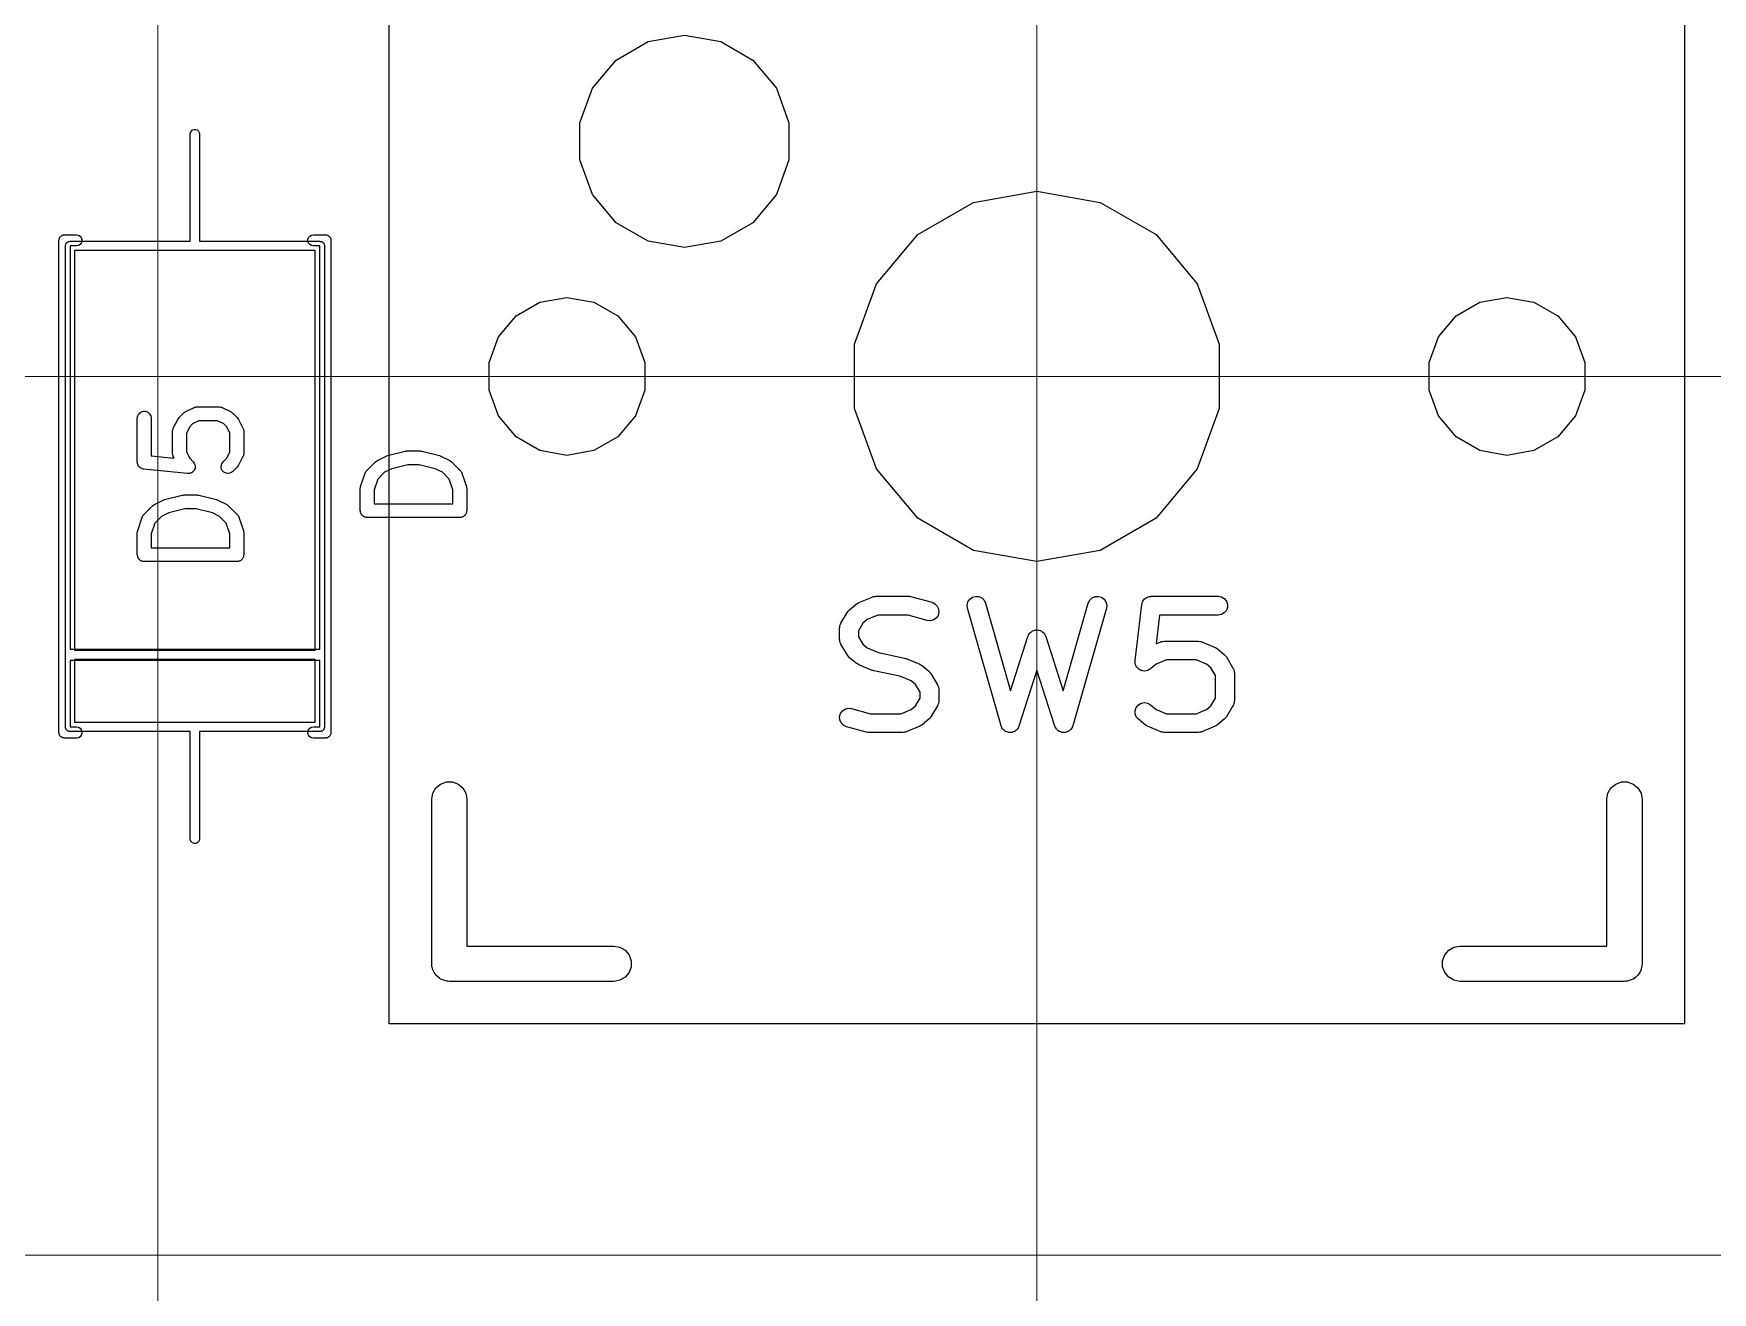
# Model space of a CAD drawing. Header units: millimetres. Extents: x 24 to 200, y 24 to 188.
# Drawn here: x 147.18 to 165.33, y 126.72 to 140.33 of the extents above; entities that cross this region are included whole.
import ezdxf

# ---------------------------------------------------------------- set-up
doc = ezdxf.new("R2010")
doc.units = ezdxf.units.MM
doc.layers.add('3_SwitchPlate', color=6, linetype='Continuous')
doc.layers.add('7_PCBサンプル', color=7, linetype='Continuous')
doc.layers.add('補助線', color=4, linetype='Continuous', lineweight=5, transparency=0.5)

# ---------------------------------------------------------------- blocks, each defined once
blk = doc.blocks.new('hhskb2-F.SilkS')
at = {"layer": '7_PCBサンプル'}
for p, q in [((140.452, -46.5811), (140.798, -46.3818)), ((140.798, -46.3818), (141.19, -46.3126)), ((141.19, -46.3126), (141.582, -46.3818)), ((141.582, -46.3818), (141.928, -46.5811)), ((140.196, -46.8863), (140.452, -46.5811)), ((141.928, -46.5811), (142.184, -46.8863)), ((140.06, -47.2608), (140.196, -46.8863)), ((142.184, -46.8863), (142.32, -47.2608)), ((140.06, -47.6592), (140.06, -47.2608)), ((142.32, -47.2608), (142.32, -47.6592)), ((140.196, -48.0337), (140.06, -47.6592)), ((142.32, -47.6592), (142.184, -48.0337)), ((140.452, -48.3389), (140.196, -48.0337)), ((142.184, -48.0337), (141.928, -48.3389)), ((144.315, -48.1192), (145, -47.9985)), ((145, -47.9985), (145.685, -48.1192)), ((143.713, -48.4667), (144.315, -48.1192)), ((145.685, -48.1192), (146.287, -48.4667)), ((140.798, -48.5382), (140.452, -48.3389)), ((141.928, -48.3389), (141.582, -48.5382)), ((134.43, -48.53), (134.431, -48.5248)), ((134.43, -53.85), (134.43, -48.53)), ((134.431, -48.5196), (134.433, -48.5147)), ((134.431, -48.5248), (134.431, -48.5196)), ((134.433, -48.5147), (134.434, -48.5095)), ((134.434, -48.5095), (134.436, -48.5049)), ((134.436, -48.5049), (134.438, -48.5)), ((134.438, -48.5), (134.441, -48.496)), ((134.441, -48.496), (134.444, -48.4914)), ((134.444, -48.4914), (134.448, -48.4881)), ((134.448, -48.4881), (134.451, -48.484)), ((134.451, -48.484), (134.456, -48.4814)), ((134.456, -48.4814), (134.46, -48.478)), ((134.46, -48.478), (134.465, -48.4762)), ((134.465, -48.4762), (134.469, -48.4736)), ((134.469, -48.4736), (134.475, -48.4727)), ((134.475, -48.4727), (134.48, -48.4709)), ((134.48, -48.4709), (134.485, -48.4709)), ((134.485, -48.4709), (134.49, -48.47)), ((134.49, -48.47), (134.62, -48.47)), ((134.62, -48.59), (134.55, -48.59)), ((134.55, -48.59), (134.55, -52.95)), ((134.62, -48.47), (134.641, -48.4736)), ((134.641, -48.5864), (134.62, -48.59)), ((134.641, -48.4736), (134.659, -48.484)), ((134.659, -48.576), (134.641, -48.5864)), ((134.659, -48.484), (134.672, -48.5)), ((134.672, -48.56), (134.659, -48.576)), ((134.672, -48.5), (134.679, -48.5196)), ((134.679, -48.5404), (134.672, -48.56)), ((134.679, -48.5196), (134.679, -48.5404)), ((137.121, -48.5196), (137.128, -48.5)), ((137.121, -48.5404), (137.121, -48.5196)), ((137.128, -48.56), (137.121, -48.5404)), ((137.128, -48.5), (137.141, -48.484)), ((137.141, -48.576), (137.128, -48.56)), ((137.141, -48.484), (137.159, -48.4736)), ((137.159, -48.5864), (137.141, -48.576)), ((137.159, -48.4736), (137.18, -48.47)), ((137.18, -48.59), (137.159, -48.5864)), ((137.18, -48.47), (137.31, -48.47)), ((137.25, -48.59), (137.18, -48.59)), ((137.25, -52.95), (137.25, -48.59)), ((137.31, -48.47), (137.315, -48.4709)), ((137.315, -48.4709), (137.32, -48.4709)), ((137.32, -48.4709), (137.325, -48.4727)), ((137.325, -48.4727), (137.331, -48.4736)), ((137.331, -48.4736), (137.335, -48.4762)), ((137.335, -48.4762), (137.34, -48.478)), ((137.34, -48.478), (137.344, -48.4814)), ((137.344, -48.4814), (137.349, -48.484)), ((137.349, -48.484), (137.352, -48.4881)), ((137.352, -48.4881), (137.356, -48.4914)), ((137.356, -48.4914), (137.359, -48.496)), ((137.359, -48.496), (137.362, -48.5)), ((137.362, -48.5), (137.364, -48.5049)), ((137.364, -48.5049), (137.366, -48.5095)), ((137.366, -48.5095), (137.367, -48.5147)), ((137.367, -48.5147), (137.369, -48.5196)), ((137.369, -48.5196), (137.369, -48.5248)), ((137.369, -48.5248), (137.37, -48.53)), ((137.37, -48.53), (137.37, -53.85)), ((141.19, -48.6074), (140.798, -48.5382)), ((141.582, -48.5382), (141.19, -48.6074)), ((143.267, -48.9992), (143.713, -48.4667)), ((146.287, -48.4667), (146.733, -48.9992)), ((139.628, -49.1974), (139.92, -49.1458)), ((139.92, -49.1458), (140.212, -49.1974)), ((143.029, -49.6524), (143.267, -48.9992)), ((146.733, -48.9992), (146.971, -49.6524)), ((149.788, -49.1974), (150.08, -49.1458)), ((150.08, -49.1458), (150.372, -49.1974)), ((139.18, -49.5729), (139.371, -49.3457)), ((139.371, -49.3457), (139.628, -49.1974)), ((140.212, -49.1974), (140.469, -49.3457)), ((140.469, -49.3457), (140.66, -49.5729)), ((149.34, -49.5729), (149.531, -49.3457)), ((149.531, -49.3457), (149.788, -49.1974)), ((150.372, -49.1974), (150.629, -49.3457)), ((150.629, -49.3457), (150.82, -49.5729)), ((139.079, -49.8517), (139.18, -49.5729)), ((140.66, -49.5729), (140.761, -49.8517)), ((143.029, -50.3476), (143.029, -49.6524)), ((146.971, -49.6524), (146.971, -50.3476)), ((149.239, -49.8517), (149.34, -49.5729)), ((150.82, -49.5729), (150.921, -49.8517)), ((139.079, -50.1483), (139.079, -49.8517)), ((140.761, -49.8517), (140.761, -50.1483)), ((149.239, -50.1483), (149.239, -49.8517)), ((150.921, -49.8517), (150.921, -50.1483)), ((139.18, -50.4271), (139.079, -50.1483)), ((140.761, -50.1483), (140.66, -50.4271)), ((149.34, -50.4271), (149.239, -50.1483)), ((150.921, -50.1483), (150.82, -50.4271)), ((139.371, -50.6543), (139.18, -50.4271)), ((140.66, -50.4271), (140.469, -50.6543)), ((143.267, -51.0008), (143.029, -50.3476)), ((146.971, -50.3476), (146.733, -51.0008)), ((149.531, -50.6543), (149.34, -50.4271)), ((150.82, -50.4271), (150.629, -50.6543)), ((139.628, -50.8026), (139.371, -50.6543)), ((139.92, -50.8541), (139.628, -50.8026)), ((140.212, -50.8026), (139.92, -50.8541)), ((140.469, -50.6543), (140.212, -50.8026)), ((149.788, -50.8026), (149.531, -50.6543)), ((150.08, -50.8541), (149.788, -50.8026)), ((150.372, -50.8026), (150.08, -50.8541)), ((150.629, -50.6543), (150.372, -50.8026)), ((143.713, -51.5332), (143.267, -51.0008)), ((146.733, -51.0008), (146.287, -51.5332)), ((144.315, -51.8808), (143.713, -51.5332)), ((146.287, -51.5332), (145.685, -51.8808)), ((145, -52.0015), (144.315, -51.8808)), ((145.685, -51.8808), (145, -52.0015)), ((143.074, -52.4462), (143.219, -52.3857)), ((143.219, -52.3857), (143.221, -52.3852)), ((143.221, -52.3852), (143.224, -52.3841)), ((143.224, -52.3841), (143.239, -52.3814)), ((143.239, -52.3814), (143.254, -52.378)), ((143.254, -52.378), (143.256, -52.3783)), ((143.256, -52.3783), (143.258, -52.3779)), ((143.258, -52.3779), (143.621, -52.3779)), ((143.621, -52.3779), (143.635, -52.3803)), ((143.635, -52.3803), (143.648, -52.3816)), ((143.648, -52.3816), (143.866, -52.4421)), ((144.254, -52.4381), (144.274, -52.4089)), ((144.274, -52.4089), (144.302, -52.3882)), ((144.302, -52.3882), (144.336, -52.3785)), ((144.336, -52.3785), (144.372, -52.381)), ((144.372, -52.381), (144.404, -52.3953)), ((144.404, -52.3953), (144.429, -52.4199)), ((144.429, -52.4199), (144.445, -52.4516)), ((145.555, -52.4516), (145.571, -52.4199)), ((145.571, -52.4199), (145.596, -52.3953)), ((145.596, -52.3953), (145.628, -52.381)), ((145.628, -52.381), (145.664, -52.3785)), ((145.664, -52.3785), (145.698, -52.3882)), ((145.698, -52.3882), (145.726, -52.4089)), ((145.726, -52.4089), (145.746, -52.4381)), ((146.139, -52.4479), (146.143, -52.4336)), ((146.143, -52.4336), (146.145, -52.4314)), ((146.145, -52.4314), (146.146, -52.4287)), ((146.146, -52.4287), (146.155, -52.4173)), ((146.155, -52.4173), (146.164, -52.4054)), ((146.164, -52.4054), (146.167, -52.4039)), ((146.167, -52.4039), (146.168, -52.4017)), ((146.168, -52.4017), (146.181, -52.3943)), ((146.181, -52.3943), (146.194, -52.3861)), ((146.194, -52.3861), (146.197, -52.3855)), ((146.197, -52.3855), (146.199, -52.3841)), ((146.199, -52.3841), (146.214, -52.3815)), ((146.214, -52.3815), (146.228, -52.3781)), ((146.228, -52.3781), (146.231, -52.3784)), ((146.231, -52.3784), (146.234, -52.3779)), ((146.234, -52.3779), (146.959, -52.3779)), ((146.959, -52.3779), (146.994, -52.3841)), ((146.994, -52.3841), (147.025, -52.4017)), ((147.025, -52.4017), (147.047, -52.4287)), ((147.047, -52.4287), (147.059, -52.4619)), ((142.881, -52.6692), (142.953, -52.5482)), ((142.953, -52.5482), (142.965, -52.5354)), ((142.965, -52.5354), (142.976, -52.5224)), ((142.976, -52.5224), (143.048, -52.4619)), ((143.048, -52.4619), (143.061, -52.4544)), ((143.061, -52.4544), (143.074, -52.4462)), ((143.279, -52.5811), (143.166, -52.6279)), ((143.607, -52.5811), (143.279, -52.5811)), ((143.812, -52.6379), (143.607, -52.5811)), ((143.866, -52.4421), (143.898, -52.4573)), ((143.91, -52.6125), (143.881, -52.6325)), ((143.898, -52.4573), (143.923, -52.4825)), ((143.931, -52.5838), (143.91, -52.6125)), ((143.923, -52.4825), (143.937, -52.5146)), ((143.94, -52.5498), (143.931, -52.5838)), ((143.937, -52.5146), (143.94, -52.5498)), ((144.246, -52.4723), (144.254, -52.4381)), ((144.249, -52.5074), (144.246, -52.4723)), ((144.612, -53.7774), (144.249, -52.5074)), ((144.445, -52.4516), (144.715, -53.399)), ((145.285, -53.399), (145.555, -52.4516)), ((145.751, -52.5074), (145.388, -53.7774)), ((145.746, -52.4381), (145.754, -52.4723)), ((145.754, -52.4723), (145.751, -52.5074)), ((146.06, -53.0722), (146.133, -52.4674)), ((146.133, -52.4674), (146.134, -52.4647)), ((146.134, -52.4619), (146.139, -52.4479)), ((146.134, -52.4647), (146.134, -52.4619)), ((146.324, -52.5811), (146.287, -52.8917)), ((146.959, -52.5811), (146.324, -52.5811)), ((146.994, -52.575), (146.959, -52.5811)), ((147.025, -52.5574), (146.994, -52.575)), ((147.047, -52.5303), (147.025, -52.5574)), ((147.059, -52.4972), (147.047, -52.5303)), ((147.059, -52.4619), (147.059, -52.4972)), ((142.866, -52.7214), (142.868, -52.7118)), ((142.866, -52.8424), (142.866, -52.7214)), ((142.868, -52.7021), (142.871, -52.6946)), ((142.868, -52.7118), (142.868, -52.7021)), ((142.871, -52.6946), (142.873, -52.6867)), ((142.873, -52.6867), (142.877, -52.6782)), ((142.877, -52.6782), (142.881, -52.6692)), ((143.119, -52.6675), (143.07, -52.7496)), ((143.07, -52.7496), (143.07, -52.8142)), ((143.166, -52.6279), (143.119, -52.6675)), ((143.847, -52.6413), (143.812, -52.6379)), ((143.881, -52.6325), (143.847, -52.6413)), ((144.906, -52.8039), (144.913, -52.7923)), ((144.913, -52.7923), (144.92, -52.7802)), ((144.92, -52.7802), (144.923, -52.7775)), ((144.923, -52.7775), (144.925, -52.7741)), ((144.925, -52.7741), (144.936, -52.7657)), ((144.936, -52.7657), (144.946, -52.7565)), ((144.946, -52.7565), (144.95, -52.7549)), ((144.95, -52.7549), (144.953, -52.7525)), ((144.953, -52.7525), (144.966, -52.7483)), ((144.966, -52.7483), (144.978, -52.7431)), ((144.978, -52.7431), (144.982, -52.7429)), ((144.982, -52.7429), (144.986, -52.7417)), ((144.986, -52.7417), (145, -52.7422)), ((145, -52.7422), (145.014, -52.7417)), ((145.014, -52.7417), (145.018, -52.7429)), ((145.018, -52.7429), (145.022, -52.7431)), ((145.022, -52.7431), (145.034, -52.7483)), ((145.034, -52.7483), (145.047, -52.7525)), ((145.047, -52.7525), (145.05, -52.7549)), ((145.05, -52.7549), (145.054, -52.7565)), ((145.054, -52.7565), (145.064, -52.7657)), ((145.064, -52.7657), (145.075, -52.7741)), ((145.075, -52.7741), (145.077, -52.7775)), ((145.077, -52.7775), (145.08, -52.7802)), ((145.08, -52.7802), (145.087, -52.7923)), ((145.087, -52.7923), (145.094, -52.8039)), ((134.55, -52.95), (137.25, -52.95)), ((142.868, -52.852), (142.866, -52.8424)), ((142.868, -52.8617), (142.868, -52.852)), ((142.871, -52.8692), (142.868, -52.8617)), ((142.873, -52.8771), (142.871, -52.8692)), ((142.877, -52.8856), (142.873, -52.8771)), ((142.881, -52.8947), (142.877, -52.8856)), ((142.953, -53.0156), (142.881, -52.8947)), ((143.07, -52.8142), (143.119, -52.8963)), ((143.119, -52.8963), (143.166, -52.9359)), ((143.166, -52.9359), (143.288, -52.9868)), ((144.715, -53.399), (144.903, -52.8114)), ((144.903, -52.8114), (144.905, -52.8078)), ((144.905, -52.8078), (144.906, -52.8039)), ((145.094, -52.8039), (145.095, -52.8078)), ((145.095, -52.8078), (145.097, -52.8114)), ((145.097, -52.8114), (145.285, -53.399)), ((146.287, -52.8917), (146.34, -52.8695)), ((146.34, -52.8695), (146.342, -52.869)), ((146.342, -52.869), (146.344, -52.8679)), ((146.344, -52.8679), (146.359, -52.8652)), ((146.359, -52.8652), (146.374, -52.8618)), ((146.374, -52.8618), (146.377, -52.8621)), ((146.377, -52.8621), (146.379, -52.8617)), ((146.379, -52.8617), (146.742, -52.8617)), ((146.742, -52.8617), (146.744, -52.8621)), ((146.744, -52.8621), (146.746, -52.8618)), ((146.746, -52.8618), (146.761, -52.8652)), ((146.761, -52.8652), (146.776, -52.8679)), ((146.776, -52.8679), (146.778, -52.869)), ((146.778, -52.869), (146.781, -52.8695)), ((146.781, -52.8695), (146.926, -52.93)), ((146.926, -52.93), (146.939, -52.9382)), ((146.939, -52.9382), (146.952, -52.9458)), ((146.952, -52.9458), (147.024, -53.0062)), ((137.25, -53.07), (134.55, -53.07)), ((134.55, -53.07), (134.55, -53.79)), ((137.25, -53.79), (137.25, -53.07)), ((142.965, -53.0284), (142.953, -53.0156)), ((142.976, -53.0414), (142.965, -53.0284)), ((143.048, -53.1019), (142.976, -53.0414)), ((143.061, -53.1094), (143.048, -53.1019)), ((143.074, -53.1176), (143.061, -53.1094)), ((143.219, -53.1781), (143.074, -53.1176)), ((143.288, -52.9868), (143.569, -53.0453)), ((143.569, -53.0453), (143.578, -53.0489)), ((143.578, -53.0489), (143.588, -53.051)), ((143.588, -53.051), (143.733, -53.1115)), ((143.733, -53.1115), (143.746, -53.1196)), ((143.746, -53.1196), (143.759, -53.1272)), ((143.759, -53.1272), (143.831, -53.1877)), ((146.061, -53.0869), (146.06, -53.0722)), ((146.061, -53.1016), (146.061, -53.0869)), ((146.062, -53.1044), (146.061, -53.1016)), ((146.062, -53.1074), (146.062, -53.1044)), ((146.068, -53.1209), (146.062, -53.1074)), ((146.073, -53.1348), (146.068, -53.1209)), ((146.075, -53.1371), (146.073, -53.1348)), ((146.076, -53.1399), (146.075, -53.1371)), ((146.086, -53.1506), (146.076, -53.1399)), ((146.096, -53.1619), (146.086, -53.1506)), ((146.098, -53.1634), (146.096, -53.1619)), ((146.226, -53.1623), (146.213, -53.1697)), ((146.287, -53.1117), (146.226, -53.1623)), ((146.399, -53.0649), (146.287, -53.1117)), ((146.721, -53.0649), (146.399, -53.0649)), ((146.834, -53.1117), (146.721, -53.0649)), ((146.881, -53.1513), (146.834, -53.1117)), ((146.93, -53.2334), (146.881, -53.1513)), ((147.024, -53.0062), (147.035, -53.0192)), ((147.035, -53.0192), (147.047, -53.032)), ((147.047, -53.032), (147.119, -53.153)), ((147.119, -53.153), (147.123, -53.1621)), ((147.123, -53.1621), (147.127, -53.1705)), ((143.229, -53.1802), (143.219, -53.1781)), ((143.238, -53.1837), (143.229, -53.1802)), ((143.518, -53.2423), (143.238, -53.1837)), ((143.64, -53.2931), (143.518, -53.2423)), ((143.688, -53.3327), (143.64, -53.2931)), ((143.737, -53.4148), (143.688, -53.3327)), ((143.831, -53.1877), (143.842, -53.2006)), ((143.842, -53.2006), (143.853, -53.2134)), ((143.853, -53.2134), (143.926, -53.3344)), ((143.926, -53.3344), (143.929, -53.3435)), ((143.929, -53.3435), (143.934, -53.3519)), ((145, -53.1757), (144.806, -53.7805)), ((145.194, -53.7805), (145, -53.1757)), ((146.1, -53.1656), (146.098, -53.1634)), ((146.113, -53.1722), (146.1, -53.1656)), ((146.126, -53.1796), (146.113, -53.1722)), ((146.129, -53.1802), (146.126, -53.1796)), ((146.132, -53.1815), (146.129, -53.1802)), ((146.146, -53.1833), (146.132, -53.1815)), ((146.161, -53.1859), (146.146, -53.1833)), ((146.164, -53.1854), (146.161, -53.1859)), ((146.167, -53.1857), (146.164, -53.1854)), ((146.181, -53.1824), (146.167, -53.1857)), ((146.196, -53.1799), (146.181, -53.1824)), ((146.198, -53.1784), (146.196, -53.1799)), ((146.201, -53.1777), (146.198, -53.1784)), ((146.213, -53.1697), (146.201, -53.1777)), ((146.93, -53.4795), (146.93, -53.2334)), ((147.127, -53.1705), (147.129, -53.1784)), ((147.129, -53.1784), (147.132, -53.1859)), ((147.132, -53.1859), (147.132, -53.1956)), ((147.132, -53.1956), (147.134, -53.2052)), ((147.134, -53.2052), (147.134, -53.5076)), ((143.688, -53.5615), (143.737, -53.4795)), ((143.737, -53.4795), (143.737, -53.4148)), ((143.934, -53.3519), (143.936, -53.3598)), ((143.936, -53.3598), (143.939, -53.3673)), ((143.939, -53.3673), (143.939, -53.3771)), ((143.939, -53.3771), (143.94, -53.3867)), ((143.94, -53.5076), (143.939, -53.5172)), ((143.939, -53.5172), (143.939, -53.5269)), ((143.94, -53.3867), (143.94, -53.5076)), ((146.881, -53.5615), (146.93, -53.4795)), ((147.134, -53.5076), (147.132, -53.5172)), ((147.132, -53.5172), (147.132, -53.5269)), ((142.867, -53.6793), (142.876, -53.6453)), ((142.87, -53.7144), (142.867, -53.6793)), ((142.876, -53.6453), (142.897, -53.6166)), ((142.897, -53.6166), (142.926, -53.5966)), ((142.926, -53.5966), (142.96, -53.5878)), ((142.96, -53.5878), (142.995, -53.5912)), ((142.995, -53.5912), (143.2, -53.6479)), ((143.2, -53.6479), (143.528, -53.6479)), ((143.528, -53.6479), (143.64, -53.6012)), ((143.64, -53.6012), (143.688, -53.5615)), ((143.831, -53.7066), (143.759, -53.7671)), ((143.842, -53.6937), (143.831, -53.7066)), ((143.853, -53.6808), (143.842, -53.6937)), ((143.926, -53.5599), (143.853, -53.6808)), ((143.929, -53.5508), (143.926, -53.5599)), ((143.934, -53.5424), (143.929, -53.5508)), ((143.936, -53.5344), (143.934, -53.5424)), ((143.939, -53.5269), (143.936, -53.5344)), ((146.061, -53.6113), (146.073, -53.5781)), ((146.061, -53.6466), (146.061, -53.6113)), ((146.073, -53.6797), (146.061, -53.6466)), ((146.073, -53.5781), (146.096, -53.551)), ((146.096, -53.7066), (146.073, -53.6797)), ((146.096, -53.551), (146.126, -53.5332)), ((146.169, -53.7671), (146.096, -53.7066)), ((146.126, -53.5332), (146.161, -53.527)), ((146.161, -53.527), (146.196, -53.533)), ((146.196, -53.533), (146.226, -53.5505)), ((146.226, -53.5505), (146.287, -53.6012)), ((146.287, -53.6012), (146.399, -53.6479)), ((146.399, -53.6479), (146.721, -53.6479)), ((146.721, -53.6479), (146.834, -53.6012)), ((146.834, -53.6012), (146.881, -53.5615)), ((147.024, -53.7066), (146.952, -53.7671)), ((147.035, -53.6937), (147.024, -53.7066)), ((147.047, -53.6808), (147.035, -53.6937)), ((147.119, -53.5599), (147.047, -53.6808)), ((147.123, -53.5508), (147.119, -53.5599)), ((147.127, -53.5424), (147.123, -53.5508)), ((147.129, -53.5344), (147.127, -53.5424)), ((147.132, -53.5269), (147.129, -53.5344)), ((134.431, -53.8552), (134.43, -53.85)), ((134.431, -53.8604), (134.431, -53.8552)), ((134.433, -53.8653), (134.431, -53.8604)), ((134.434, -53.8705), (134.433, -53.8653)), ((134.436, -53.8751), (134.434, -53.8705)), ((134.438, -53.88), (134.436, -53.8751)), ((134.441, -53.884), (134.438, -53.88)), ((134.444, -53.8886), (134.441, -53.884)), ((134.448, -53.8919), (134.444, -53.8886)), ((134.55, -53.79), (134.62, -53.79)), ((134.62, -53.79), (134.641, -53.7936)), ((134.641, -53.7936), (134.659, -53.804)), ((134.659, -53.804), (134.672, -53.82)), ((134.672, -53.88), (134.659, -53.896)), ((134.672, -53.82), (134.679, -53.8396)), ((134.679, -53.8604), (134.672, -53.88)), ((134.679, -53.8396), (134.679, -53.8604)), ((137.121, -53.8396), (137.128, -53.82)), ((137.121, -53.8604), (137.121, -53.8396)), ((137.128, -53.88), (137.121, -53.8604)), ((137.128, -53.82), (137.141, -53.804)), ((137.141, -53.896), (137.128, -53.88)), ((137.141, -53.804), (137.159, -53.7936)), ((137.159, -53.7936), (137.18, -53.79)), ((137.18, -53.79), (137.25, -53.79)), ((137.356, -53.8886), (137.352, -53.8919)), ((137.359, -53.884), (137.356, -53.8886)), ((137.362, -53.88), (137.359, -53.884)), ((137.364, -53.8751), (137.362, -53.88)), ((137.366, -53.8705), (137.364, -53.8751)), ((137.367, -53.8653), (137.366, -53.8705)), ((137.369, -53.8604), (137.367, -53.8653)), ((137.37, -53.85), (137.369, -53.8552)), ((137.369, -53.8552), (137.369, -53.8604)), ((142.884, -53.7466), (142.87, -53.7144)), ((142.909, -53.7717), (142.884, -53.7466)), ((142.941, -53.7869), (142.909, -53.7717)), ((143.159, -53.8474), (142.941, -53.7869)), ((143.172, -53.8487), (143.159, -53.8474)), ((143.186, -53.8511), (143.172, -53.8487)), ((143.549, -53.8511), (143.186, -53.8511)), ((143.551, -53.8507), (143.549, -53.8511)), ((143.553, -53.851), (143.551, -53.8507)), ((143.568, -53.8477), (143.553, -53.851)), ((143.583, -53.845), (143.568, -53.8477)), ((143.585, -53.8438), (143.583, -53.845)), ((143.588, -53.8433), (143.585, -53.8438)), ((143.733, -53.7828), (143.588, -53.8433)), ((143.746, -53.7746), (143.733, -53.7828)), ((143.759, -53.7671), (143.746, -53.7746)), ((144.614, -53.7825), (144.612, -53.7774)), ((144.616, -53.788), (144.614, -53.7825)), ((144.622, -53.7983), (144.616, -53.788)), ((144.627, -53.8092), (144.622, -53.7983)), ((144.632, -53.8131), (144.627, -53.8092)), ((144.635, -53.8178), (144.632, -53.8131)), ((144.644, -53.8253), (144.635, -53.8178)), ((144.653, -53.8337), (144.644, -53.8253)), ((144.658, -53.836), (144.653, -53.8337)), ((144.662, -53.8394), (144.658, -53.836)), ((144.674, -53.8431), (144.662, -53.8394)), ((144.685, -53.8481), (144.674, -53.8431)), ((144.691, -53.8485), (144.685, -53.8481)), ((144.696, -53.8502), (144.691, -53.8485)), ((144.708, -53.8497), (144.696, -53.8502)), ((144.72, -53.8506), (144.708, -53.8497)), ((144.726, -53.849), (144.72, -53.8506)), ((144.731, -53.8488), (144.726, -53.849)), ((144.743, -53.8442), (144.731, -53.8488)), ((144.754, -53.8409), (144.743, -53.8442)), ((144.759, -53.8376), (144.754, -53.8409)), ((144.764, -53.8354), (144.759, -53.8376)), ((144.773, -53.8273), (144.764, -53.8354)), ((144.783, -53.8202), (144.773, -53.8273)), ((144.786, -53.8155), (144.783, -53.8202)), ((144.79, -53.8117), (144.786, -53.8155)), ((144.796, -53.801), (144.79, -53.8117)), ((144.802, -53.7909), (144.796, -53.801)), ((144.804, -53.7855), (144.802, -53.7909)), ((144.806, -53.7805), (144.804, -53.7855)), ((145.196, -53.7855), (145.194, -53.7805)), ((145.198, -53.7909), (145.196, -53.7855)), ((145.204, -53.801), (145.198, -53.7909)), ((145.21, -53.8117), (145.204, -53.801)), ((145.214, -53.8155), (145.21, -53.8117)), ((145.217, -53.8202), (145.214, -53.8155)), ((145.227, -53.8273), (145.217, -53.8202)), ((145.236, -53.8354), (145.227, -53.8273)), ((145.241, -53.8376), (145.236, -53.8354)), ((145.246, -53.8409), (145.241, -53.8376)), ((145.257, -53.8442), (145.246, -53.8409)), ((145.269, -53.8488), (145.257, -53.8442)), ((145.274, -53.849), (145.269, -53.8488)), ((145.28, -53.8506), (145.274, -53.849)), ((145.292, -53.8497), (145.28, -53.8506)), ((145.304, -53.8502), (145.292, -53.8497)), ((145.309, -53.8485), (145.304, -53.8502)), ((145.315, -53.8481), (145.309, -53.8485)), ((145.326, -53.8431), (145.315, -53.8481)), ((145.338, -53.8394), (145.326, -53.8431)), ((145.342, -53.836), (145.338, -53.8394)), ((145.347, -53.8337), (145.342, -53.836)), ((145.356, -53.8253), (145.347, -53.8337)), ((145.365, -53.8178), (145.356, -53.8253)), ((145.368, -53.8131), (145.365, -53.8178)), ((145.373, -53.8092), (145.368, -53.8131)), ((145.378, -53.7983), (145.373, -53.8092)), ((145.384, -53.788), (145.378, -53.7983)), ((145.386, -53.7825), (145.384, -53.788)), ((145.388, -53.7774), (145.386, -53.7825)), ((146.182, -53.7746), (146.169, -53.7671)), ((146.195, -53.7828), (146.182, -53.7746)), ((146.34, -53.8433), (146.195, -53.7828)), ((146.342, -53.8438), (146.34, -53.8433)), ((146.344, -53.845), (146.342, -53.8438)), ((146.359, -53.8477), (146.344, -53.845)), ((146.374, -53.851), (146.359, -53.8477)), ((146.377, -53.8507), (146.374, -53.851)), ((146.379, -53.8511), (146.377, -53.8507)), ((146.742, -53.8511), (146.379, -53.8511)), ((146.744, -53.8507), (146.742, -53.8511)), ((146.746, -53.851), (146.744, -53.8507)), ((146.761, -53.8477), (146.746, -53.851)), ((146.776, -53.845), (146.761, -53.8477)), ((146.778, -53.8438), (146.776, -53.845)), ((146.781, -53.8433), (146.778, -53.8438)), ((146.926, -53.7828), (146.781, -53.8433)), ((146.939, -53.7746), (146.926, -53.7828)), ((146.952, -53.7671), (146.939, -53.7746)), ((134.451, -53.896), (134.448, -53.8919)), ((134.456, -53.8986), (134.451, -53.896)), ((134.46, -53.902), (134.456, -53.8986)), ((134.465, -53.9038), (134.46, -53.902)), ((134.469, -53.9064), (134.465, -53.9038)), ((134.475, -53.9073), (134.469, -53.9064)), ((134.48, -53.9091), (134.475, -53.9073)), ((134.485, -53.9091), (134.48, -53.9091)), ((134.49, -53.91), (134.485, -53.9091)), ((134.62, -53.91), (134.49, -53.91)), ((134.641, -53.9064), (134.62, -53.91)), ((134.659, -53.896), (134.641, -53.9064)), ((137.159, -53.9064), (137.141, -53.896)), ((137.18, -53.91), (137.159, -53.9064)), ((137.31, -53.91), (137.18, -53.91)), ((137.315, -53.9091), (137.31, -53.91)), ((137.32, -53.9091), (137.315, -53.9091)), ((137.325, -53.9073), (137.32, -53.9091)), ((137.331, -53.9064), (137.325, -53.9073)), ((137.335, -53.9038), (137.331, -53.9064)), ((137.34, -53.902), (137.335, -53.9038)), ((137.344, -53.8986), (137.34, -53.902)), ((137.349, -53.896), (137.344, -53.8986)), ((137.352, -53.8919), (137.349, -53.896)), ((138.504, -54.4495), (138.555, -54.407)), ((138.555, -54.407), (138.617, -54.3844)), ((138.617, -54.3844), (138.683, -54.3844)), ((138.683, -54.3844), (138.745, -54.407)), ((138.745, -54.407), (138.796, -54.4495)), ((151.204, -54.4495), (151.255, -54.407)), ((151.255, -54.407), (151.317, -54.3844)), ((151.317, -54.3844), (151.383, -54.3844)), ((151.383, -54.3844), (151.445, -54.407)), ((151.445, -54.407), (151.496, -54.4495)), ((138.459, -54.572), (138.471, -54.5068)), ((138.459, -56.35), (138.459, -54.572)), ((138.471, -54.5068), (138.504, -54.4495)), ((138.796, -54.4495), (138.829, -54.5068)), ((138.829, -54.5068), (138.84, -54.572)), ((138.84, -54.572), (138.84, -56.1595)), ((151.159, -54.572), (151.171, -54.5068)), ((151.159, -56.1595), (151.159, -54.572)), ((151.171, -54.5068), (151.204, -54.4495)), ((151.496, -54.4495), (151.529, -54.5068)), ((151.529, -54.5068), (151.54, -54.572)), ((151.54, -54.572), (151.54, -56.35)), ((138.84, -56.1595), (140.428, -56.1595)), ((140.428, -56.1595), (140.493, -56.171)), ((140.493, -56.171), (140.55, -56.2041)), ((140.55, -56.2041), (140.593, -56.2547)), ((149.407, -56.2547), (149.45, -56.2041)), ((149.45, -56.2041), (149.507, -56.171)), ((149.507, -56.171), (149.572, -56.1595)), ((149.572, -56.1595), (151.159, -56.1595)), ((138.462, -56.3664), (138.459, -56.35)), ((138.462, -56.3831), (138.462, -56.3664)), ((138.468, -56.3987), (138.462, -56.3831)), ((138.471, -56.4152), (138.468, -56.3987)), ((138.479, -56.4296), (138.471, -56.4152)), ((140.593, -56.2547), (140.616, -56.3169)), ((140.616, -56.3831), (140.593, -56.4452)), ((140.616, -56.3169), (140.616, -56.3831)), ((149.384, -56.3169), (149.407, -56.2547)), ((149.384, -56.3831), (149.384, -56.3169)), ((149.407, -56.4452), (149.384, -56.3831)), ((151.529, -56.4152), (151.521, -56.4296)), ((151.532, -56.3987), (151.529, -56.4152)), ((151.538, -56.3831), (151.532, -56.3987)), ((151.54, -56.35), (151.538, -56.3664)), ((151.538, -56.3664), (151.538, -56.3831)), ((138.485, -56.4452), (138.479, -56.4296)), ((138.496, -56.458), (138.485, -56.4452)), ((138.504, -56.4725), (138.496, -56.458)), ((138.517, -56.4832), (138.504, -56.4725)), ((138.528, -56.4959), (138.517, -56.4832)), ((138.542, -56.5043), (138.528, -56.4959)), ((138.555, -56.515), (138.542, -56.5043)), ((138.57, -56.5207), (138.555, -56.515)), ((138.585, -56.529), (138.57, -56.5207)), ((138.601, -56.5319), (138.585, -56.529)), ((138.617, -56.5376), (138.601, -56.5319)), ((138.634, -56.5376), (138.617, -56.5376)), ((138.65, -56.5405), (138.634, -56.5376)), ((140.428, -56.5405), (138.65, -56.5405)), ((140.493, -56.529), (140.428, -56.5405)), ((140.55, -56.4959), (140.493, -56.529)), ((140.593, -56.4452), (140.55, -56.4959)), ((149.45, -56.4959), (149.407, -56.4452)), ((149.507, -56.529), (149.45, -56.4959)), ((149.572, -56.5405), (149.507, -56.529)), ((151.35, -56.5405), (149.572, -56.5405)), ((151.366, -56.5376), (151.35, -56.5405)), ((151.383, -56.5376), (151.366, -56.5376)), ((151.399, -56.5319), (151.383, -56.5376)), ((151.415, -56.529), (151.399, -56.5319)), ((151.43, -56.5207), (151.415, -56.529)), ((151.445, -56.515), (151.43, -56.5207)), ((151.458, -56.5043), (151.445, -56.515)), ((151.472, -56.4959), (151.458, -56.5043)), ((151.483, -56.4832), (151.472, -56.4959)), ((151.496, -56.4725), (151.483, -56.4832)), ((151.504, -56.458), (151.496, -56.4725)), ((151.515, -56.4452), (151.504, -56.458)), ((151.521, -56.4296), (151.515, -56.4452))]:
    blk.add_line(p, q, dxfattribs=at)
blk = doc.blocks.new('hhskb2-F.Fab')
at = {"layer": '7_PCBサンプル'}
for p, q in [((135.853, -47.3629), (135.862, -47.3479)), ((135.862, -47.3479), (135.875, -47.3367)), ((135.875, -47.3367), (135.891, -47.3308)), ((135.891, -47.3308), (135.909, -47.3308)), ((135.909, -47.3308), (135.925, -47.3367)), ((135.925, -47.3367), (135.938, -47.3479)), ((135.938, -47.3479), (135.947, -47.3629)), ((135.85, -47.38), (135.853, -47.3629)), ((135.85, -48.54), (135.85, -47.38)), ((135.947, -47.3629), (135.95, -47.38)), ((135.95, -47.38), (135.95, -48.54)), ((134.5, -48.59), (134.501, -48.5857)), ((134.5, -53.79), (134.5, -48.59)), ((134.501, -48.5813), (134.502, -48.5772)), ((134.501, -48.5857), (134.501, -48.5813)), ((134.502, -48.5772), (134.503, -48.5729)), ((134.503, -48.5729), (134.505, -48.5691)), ((134.505, -48.5691), (134.507, -48.565)), ((134.507, -48.565), (134.51, -48.5616)), ((134.51, -48.5616), (134.512, -48.5579)), ((134.512, -48.5579), (134.515, -48.555)), ((134.515, -48.555), (134.518, -48.5517)), ((134.518, -48.5517), (134.522, -48.5495)), ((134.522, -48.5495), (134.525, -48.5467)), ((134.525, -48.5467), (134.529, -48.5452)), ((134.529, -48.5452), (134.533, -48.543)), ((134.533, -48.543), (134.537, -48.5423)), ((134.537, -48.5423), (134.541, -48.5408)), ((134.541, -48.5408), (134.546, -48.5408)), ((134.546, -48.5408), (134.55, -48.54)), ((134.55, -48.54), (135.85, -48.54)), ((135.95, -48.54), (137.25, -48.54)), ((137.25, -48.54), (137.254, -48.5408)), ((137.254, -48.5408), (137.259, -48.5408)), ((137.259, -48.5408), (137.263, -48.5423)), ((137.263, -48.5423), (137.267, -48.543)), ((137.267, -48.543), (137.271, -48.5452)), ((137.271, -48.5452), (137.275, -48.5467)), ((137.275, -48.5467), (137.278, -48.5495)), ((137.278, -48.5495), (137.282, -48.5517)), ((137.282, -48.5517), (137.285, -48.555)), ((137.285, -48.555), (137.288, -48.5579)), ((137.288, -48.5579), (137.29, -48.5616)), ((137.29, -48.5616), (137.293, -48.565)), ((137.293, -48.565), (137.295, -48.5691)), ((137.295, -48.5691), (137.297, -48.5729)), ((137.297, -48.5729), (137.298, -48.5772)), ((137.298, -48.5772), (137.299, -48.5813)), ((137.299, -48.5813), (137.299, -48.5857)), ((137.299, -48.5857), (137.3, -48.59)), ((137.3, -48.59), (137.3, -53.79)), ((134.6, -48.64), (134.6, -52.96)), ((137.2, -48.64), (134.6, -48.64)), ((137.2, -52.96), (137.2, -48.64)), ((135.277, -50.4519), (135.282, -50.4263)), ((135.282, -50.4263), (135.295, -50.4037)), ((135.295, -50.4037), (135.315, -50.387)), ((135.315, -50.387), (135.339, -50.378)), ((135.339, -50.378), (135.365, -50.378)), ((135.365, -50.378), (135.39, -50.387)), ((135.39, -50.387), (135.41, -50.4037)), ((135.41, -50.4037), (135.423, -50.4263)), ((135.423, -50.4263), (135.427, -50.4519)), ((135.728, -50.4465), (135.776, -50.3989)), ((135.776, -50.3989), (135.785, -50.392)), ((135.785, -50.392), (135.795, -50.3848)), ((135.795, -50.3848), (135.89, -50.3372)), ((135.89, -50.3372), (135.894, -50.336)), ((135.894, -50.336), (135.898, -50.3338)), ((135.898, -50.3338), (135.907, -50.3323)), ((135.907, -50.3323), (135.915, -50.3298)), ((135.915, -50.3298), (135.92, -50.33)), ((135.92, -50.33), (135.924, -50.3293)), ((135.924, -50.3293), (136.162, -50.3293)), ((136.162, -50.3293), (136.166, -50.33)), ((136.166, -50.33), (136.17, -50.3298)), ((136.17, -50.3298), (136.179, -50.3323)), ((136.179, -50.3323), (136.188, -50.3338)), ((136.188, -50.3338), (136.191, -50.336)), ((136.191, -50.336), (136.195, -50.3372)), ((136.195, -50.3372), (136.291, -50.3848)), ((136.291, -50.3848), (136.3, -50.392)), ((136.3, -50.392), (136.31, -50.3989)), ((136.31, -50.3989), (136.358, -50.4465)), ((135.277, -50.9281), (135.277, -50.4519)), ((135.427, -50.4519), (135.427, -50.8602)), ((135.658, -50.5948), (135.659, -50.5905)), ((135.658, -50.8329), (135.658, -50.5948)), ((135.659, -50.5862), (135.661, -50.5778)), ((135.659, -50.5905), (135.659, -50.5862)), ((135.661, -50.5778), (135.663, -50.5691)), ((135.663, -50.5691), (135.665, -50.5654)), ((135.665, -50.5654), (135.666, -50.5612)), ((135.666, -50.5612), (135.714, -50.466)), ((135.714, -50.466), (135.721, -50.4563)), ((135.721, -50.4563), (135.728, -50.4465)), ((135.843, -50.5439), (135.808, -50.6125)), ((135.808, -50.6125), (135.808, -50.8152)), ((135.873, -50.5135), (135.843, -50.5439)), ((135.942, -50.4793), (135.873, -50.5135)), ((136.144, -50.4793), (135.942, -50.4793)), ((136.213, -50.5135), (136.144, -50.4793)), ((136.243, -50.5439), (136.213, -50.5135)), ((136.277, -50.6125), (136.243, -50.5439)), ((136.277, -50.8152), (136.277, -50.6125)), ((136.358, -50.4465), (136.365, -50.4563)), ((136.365, -50.4563), (136.372, -50.466)), ((136.372, -50.466), (136.419, -50.5612)), ((136.419, -50.5612), (136.421, -50.5654)), ((136.421, -50.5654), (136.423, -50.5691)), ((136.423, -50.5691), (136.424, -50.5778)), ((136.424, -50.5778), (136.427, -50.5862)), ((136.427, -50.5862), (136.427, -50.5905)), ((136.427, -50.5905), (136.427, -50.5948)), ((136.427, -50.5948), (136.427, -50.8329)), ((135.278, -50.9309), (135.277, -50.9281)), ((135.278, -50.9337), (135.278, -50.9309)), ((135.28, -50.9436), (135.278, -50.9337)), ((135.282, -50.9537), (135.28, -50.9436)), ((135.283, -50.9562), (135.282, -50.9537)), ((135.284, -50.9589), (135.283, -50.9562)), ((135.29, -50.9674), (135.284, -50.9589)), ((135.295, -50.9763), (135.29, -50.9674)), ((135.297, -50.9781), (135.295, -50.9763)), ((135.299, -50.9805), (135.297, -50.9781)), ((135.307, -50.9865), (135.299, -50.9805)), ((135.427, -50.8602), (135.676, -50.885)), ((135.659, -50.8371), (135.658, -50.8329)), ((135.659, -50.8414), (135.659, -50.8371)), ((135.661, -50.8499), (135.659, -50.8414)), ((135.663, -50.8585), (135.661, -50.8499)), ((135.665, -50.8623), (135.663, -50.8585)), ((135.666, -50.8664), (135.665, -50.8623)), ((135.676, -50.885), (135.666, -50.8664)), ((135.808, -50.8152), (135.843, -50.8837)), ((135.843, -50.8837), (135.882, -50.9227)), ((135.882, -50.9227), (135.882, -50.9231)), ((135.882, -50.9231), (135.882, -50.9233)), ((135.882, -50.9233), (135.889, -50.9337)), ((135.889, -50.9337), (135.897, -50.944)), ((135.897, -50.944), (135.897, -50.9445)), ((135.897, -50.9445), (135.897, -50.9449)), ((135.897, -50.9449), (135.9, -50.9571)), ((135.9, -50.9571), (135.903, -50.9692)), ((135.902, -50.9826), (135.901, -50.9951)), ((135.903, -50.9701), (135.902, -50.9826)), ((135.903, -50.9692), (135.903, -50.9696)), ((135.903, -50.9696), (135.903, -50.9701)), ((136.182, -50.9692), (136.189, -50.944)), ((136.185, -50.9951), (136.182, -50.9692)), ((136.189, -50.944), (136.204, -50.9227)), ((136.204, -50.9227), (136.243, -50.8837)), ((136.243, -50.8837), (136.277, -50.8152)), ((136.358, -50.9811), (136.31, -51.0287)), ((136.365, -50.9713), (136.358, -50.9811)), ((136.372, -50.9616), (136.365, -50.9713)), ((136.419, -50.8664), (136.372, -50.9616)), ((136.421, -50.8623), (136.419, -50.8664)), ((136.423, -50.8585), (136.421, -50.8623)), ((136.424, -50.8499), (136.423, -50.8585)), ((136.427, -50.8414), (136.424, -50.8499)), ((136.427, -50.8329), (136.427, -50.8371)), ((136.427, -50.8371), (136.427, -50.8414)), ((137.757, -51.0179), (137.852, -50.9227)), ((137.852, -50.9227), (137.862, -50.9158)), ((137.862, -50.9158), (137.872, -50.9086)), ((137.872, -50.9086), (137.967, -50.861)), ((137.967, -50.861), (137.975, -50.8587)), ((137.975, -50.8587), (137.982, -50.8553)), ((137.982, -50.8553), (138.173, -50.8077)), ((138.2, -50.9555), (138.027, -50.9989)), ((138.173, -50.8077), (138.182, -50.8071)), ((138.182, -50.8071), (138.191, -50.8055)), ((138.191, -50.8055), (138.334, -50.8055)), ((138.325, -50.9555), (138.2, -50.9555)), ((138.498, -50.9989), (138.325, -50.9555)), ((138.334, -50.8055), (138.343, -50.8071)), ((138.343, -50.8071), (138.352, -50.8077)), ((138.352, -50.8077), (138.542, -50.8553)), ((138.542, -50.8553), (138.55, -50.8587)), ((138.55, -50.8587), (138.558, -50.861)), ((138.558, -50.861), (138.653, -50.9086)), ((138.653, -50.9086), (138.663, -50.9158)), ((138.663, -50.9158), (138.673, -50.9227)), ((138.673, -50.9227), (138.768, -51.0179)), ((135.315, -50.993), (135.307, -50.9865)), ((135.318, -50.994), (135.315, -50.993)), ((135.32, -50.9957), (135.318, -50.994)), ((135.33, -50.9984), (135.32, -50.9957)), ((135.339, -51.002), (135.33, -50.9984)), ((135.342, -51.002), (135.339, -51.002)), ((135.345, -51.0027), (135.342, -51.002)), ((135.821, -51.0503), (135.345, -51.0027)), ((135.822, -51.0503), (135.821, -51.0503)), ((135.834, -51.0493), (135.822, -51.0504)), ((135.822, -51.0504), (135.822, -51.0503)), ((135.847, -51.0484), (135.834, -51.0493)), ((135.848, -51.0482), (135.847, -51.0484)), ((135.859, -51.0429), (135.848, -51.0482)), ((135.848, -51.0482), (135.848, -51.0482)), ((135.871, -51.0377), (135.859, -51.0429)), ((135.872, -51.0372), (135.871, -51.0374)), ((135.871, -51.0374), (135.871, -51.0377)), ((135.88, -51.0282), (135.872, -51.0372)), ((135.889, -51.0195), (135.88, -51.0282)), ((135.89, -51.0191), (135.889, -51.0195)), ((135.895, -51.0073), (135.89, -51.0187)), ((135.89, -51.0187), (135.89, -51.0191)), ((135.901, -50.996), (135.895, -51.0073)), ((135.901, -50.9951), (135.901, -50.9956)), ((135.901, -50.9956), (135.901, -50.996)), ((136.196, -51.0187), (136.185, -50.9951)), ((136.214, -51.0372), (136.196, -51.0187)), ((136.238, -51.0482), (136.214, -51.0372)), ((136.264, -51.0504), (136.238, -51.0482)), ((136.289, -51.0437), (136.264, -51.0504)), ((136.31, -51.0287), (136.289, -51.0437)), ((137.691, -51.1901), (137.739, -51.0472)), ((137.739, -51.0472), (137.741, -51.0434)), ((137.741, -51.0434), (137.742, -51.0393)), ((137.742, -51.0393), (137.747, -51.0321)), ((137.747, -51.0321), (137.751, -51.0243)), ((137.751, -51.0243), (137.754, -51.0215)), ((137.754, -51.0215), (137.757, -51.0179)), ((137.876, -51.1115), (137.837, -51.226)), ((137.95, -51.0374), (137.876, -51.1115)), ((138.027, -50.9989), (137.95, -51.0374)), ((138.575, -51.0374), (138.498, -50.9989)), ((138.649, -51.1115), (138.575, -51.0374)), ((138.687, -51.226), (138.649, -51.1115)), ((138.768, -51.0179), (138.77, -51.0215)), ((138.77, -51.0215), (138.774, -51.0243)), ((138.774, -51.0243), (138.778, -51.0321)), ((138.778, -51.0321), (138.783, -51.0393)), ((138.783, -51.0393), (138.784, -51.0434)), ((138.784, -51.0434), (138.786, -51.0472)), ((138.786, -51.0472), (138.834, -51.1901)), ((135.462, -51.3848), (135.557, -51.3372)), ((135.557, -51.3372), (135.565, -51.3349)), ((135.565, -51.3349), (135.572, -51.3315)), ((135.572, -51.3315), (135.763, -51.2839)), ((135.763, -51.2839), (135.772, -51.2833)), ((135.772, -51.2833), (135.781, -51.2817)), ((135.781, -51.2817), (135.924, -51.2817)), ((135.924, -51.2817), (135.933, -51.2833)), ((135.933, -51.2833), (135.942, -51.2839)), ((135.942, -51.2839), (136.132, -51.3315)), ((136.132, -51.3315), (136.14, -51.3349)), ((136.14, -51.3349), (136.148, -51.3372)), ((136.148, -51.3372), (136.243, -51.3848)), ((137.687, -51.2138), (137.689, -51.202)), ((137.687, -51.4519), (137.687, -51.2138)), ((137.689, -51.202), (137.691, -51.1901)), ((137.837, -51.226), (137.837, -51.3769)), ((138.687, -51.3769), (138.687, -51.226)), ((138.834, -51.1901), (138.835, -51.202)), ((138.835, -51.202), (138.837, -51.2138)), ((138.837, -51.2138), (138.837, -51.4519)), ((135.281, -51.6663), (135.329, -51.5234)), ((135.329, -51.5234), (135.331, -51.5196)), ((135.331, -51.5196), (135.332, -51.5154)), ((135.332, -51.5154), (135.337, -51.5082)), ((135.337, -51.5082), (135.341, -51.5005)), ((135.341, -51.5005), (135.344, -51.4977)), ((135.344, -51.4977), (135.347, -51.4941)), ((135.347, -51.4941), (135.442, -51.3989)), ((135.442, -51.3989), (135.452, -51.392)), ((135.452, -51.392), (135.462, -51.3848)), ((135.54, -51.5135), (135.466, -51.5877)), ((135.617, -51.475), (135.54, -51.5135)), ((135.79, -51.4317), (135.617, -51.475)), ((135.915, -51.4317), (135.79, -51.4317)), ((136.088, -51.475), (135.915, -51.4317)), ((136.165, -51.5135), (136.088, -51.475)), ((136.239, -51.5877), (136.165, -51.5135)), ((136.243, -51.3848), (136.253, -51.392)), ((136.253, -51.392), (136.263, -51.3989)), ((136.263, -51.3989), (136.358, -51.4941)), ((136.358, -51.4941), (136.36, -51.4977)), ((136.36, -51.4977), (136.364, -51.5005)), ((136.364, -51.5005), (136.368, -51.5082)), ((136.368, -51.5082), (136.373, -51.5154)), ((136.373, -51.5154), (136.374, -51.5196)), ((136.374, -51.5196), (136.376, -51.5234)), ((136.376, -51.5234), (136.424, -51.6663)), ((137.689, -51.4584), (137.687, -51.4519)), ((137.689, -51.4649), (137.689, -51.4584)), ((137.691, -51.4711), (137.689, -51.4649)), ((137.692, -51.4776), (137.691, -51.4711)), ((137.695, -51.4832), (137.692, -51.4776)), ((137.697, -51.4894), (137.695, -51.4832)), ((137.702, -51.4944), (137.697, -51.4894)), ((137.705, -51.5001), (137.702, -51.4944)), ((137.71, -51.5043), (137.705, -51.5001)), ((137.714, -51.5094), (137.71, -51.5043)), ((137.72, -51.5126), (137.714, -51.5094)), ((137.725, -51.5169), (137.72, -51.5126)), ((137.731, -51.5191), (137.725, -51.5169)), ((137.737, -51.5224), (137.731, -51.5191)), ((137.743, -51.5235), (137.737, -51.5224)), ((137.749, -51.5258), (137.743, -51.5235)), ((137.756, -51.5258), (137.749, -51.5258)), ((137.762, -51.5269), (137.756, -51.5258)), ((138.762, -51.5269), (137.762, -51.5269)), ((137.837, -51.3769), (138.687, -51.3769)), ((138.769, -51.5258), (138.762, -51.5269)), ((138.775, -51.5258), (138.769, -51.5258)), ((138.782, -51.5235), (138.775, -51.5258)), ((138.788, -51.5224), (138.782, -51.5235)), ((138.794, -51.5191), (138.788, -51.5224)), ((138.8, -51.5169), (138.794, -51.5191)), ((138.805, -51.5126), (138.8, -51.5169)), ((138.811, -51.5094), (138.805, -51.5126)), ((138.815, -51.5043), (138.811, -51.5094)), ((138.82, -51.5001), (138.815, -51.5043)), ((138.823, -51.4944), (138.82, -51.5001)), ((138.827, -51.4894), (138.823, -51.4944)), ((138.83, -51.4832), (138.827, -51.4894)), ((138.833, -51.4776), (138.83, -51.4832)), ((138.834, -51.4711), (138.833, -51.4776)), ((138.836, -51.4649), (138.834, -51.4711)), ((138.837, -51.4519), (138.836, -51.4584)), ((138.836, -51.4584), (138.836, -51.4649)), ((135.277, -51.69), (135.279, -51.6782)), ((135.277, -51.9281), (135.277, -51.69)), ((135.279, -51.6782), (135.281, -51.6663)), ((135.466, -51.5877), (135.427, -51.7022)), ((135.427, -51.7022), (135.427, -51.8531)), ((136.277, -51.7022), (136.239, -51.5877)), ((136.277, -51.8531), (136.277, -51.7022)), ((136.424, -51.6663), (136.425, -51.6782)), ((136.425, -51.6782), (136.427, -51.69)), ((136.427, -51.69), (136.427, -51.9281)), ((135.427, -51.8531), (136.277, -51.8531)), ((135.279, -51.9346), (135.277, -51.9281)), ((135.279, -51.9411), (135.279, -51.9346)), ((135.281, -51.9473), (135.279, -51.9411)), ((135.282, -51.9537), (135.281, -51.9473)), ((135.285, -51.9594), (135.282, -51.9537)), ((135.287, -51.9656), (135.285, -51.9594)), ((135.292, -51.9706), (135.287, -51.9656)), ((135.295, -51.9763), (135.292, -51.9706)), ((135.3, -51.9805), (135.295, -51.9763)), ((135.304, -51.9855), (135.3, -51.9805)), ((135.31, -51.9888), (135.304, -51.9855)), ((135.315, -51.993), (135.31, -51.9888)), ((135.321, -51.9953), (135.315, -51.993)), ((135.327, -51.9986), (135.321, -51.9953)), ((135.333, -51.9997), (135.327, -51.9986)), ((135.339, -52.002), (135.333, -51.9997)), ((135.346, -52.002), (135.339, -52.002)), ((135.352, -52.0031), (135.346, -52.002)), ((136.352, -52.0031), (135.352, -52.0031)), ((136.359, -52.002), (136.352, -52.0031)), ((136.365, -52.002), (136.359, -52.002)), ((136.372, -51.9997), (136.365, -52.002)), ((136.378, -51.9986), (136.372, -51.9997)), ((136.384, -51.9953), (136.378, -51.9986)), ((136.39, -51.993), (136.384, -51.9953)), ((136.395, -51.9888), (136.39, -51.993)), ((136.401, -51.9855), (136.395, -51.9888)), ((136.405, -51.9805), (136.401, -51.9855)), ((136.41, -51.9763), (136.405, -51.9805)), ((136.413, -51.9706), (136.41, -51.9763)), ((136.417, -51.9656), (136.413, -51.9706)), ((136.42, -51.9594), (136.417, -51.9656)), ((136.423, -51.9537), (136.42, -51.9594)), ((136.424, -51.9473), (136.423, -51.9537)), ((136.426, -51.9411), (136.424, -51.9473)), ((136.427, -51.9281), (136.426, -51.9346)), ((136.426, -51.9346), (136.426, -51.9411)), ((134.6, -52.96), (137.2, -52.96)), ((134.6, -53.06), (134.6, -53.74)), ((137.2, -53.06), (134.6, -53.06)), ((137.2, -53.74), (137.2, -53.06)), ((134.501, -53.7943), (134.5, -53.79)), ((134.501, -53.7987), (134.501, -53.7943)), ((134.502, -53.8028), (134.501, -53.7987)), ((134.503, -53.8071), (134.502, -53.8028)), ((134.505, -53.8109), (134.503, -53.8071)), ((134.507, -53.815), (134.505, -53.8109)), ((134.51, -53.8184), (134.507, -53.815)), ((134.512, -53.8221), (134.51, -53.8184)), ((134.515, -53.825), (134.512, -53.8221)), ((134.518, -53.8283), (134.515, -53.825)), ((134.522, -53.8305), (134.518, -53.8283)), ((134.525, -53.8333), (134.522, -53.8305)), ((134.529, -53.8348), (134.525, -53.8333)), ((134.533, -53.837), (134.529, -53.8348)), ((134.537, -53.8377), (134.533, -53.837)), ((134.541, -53.8392), (134.537, -53.8377)), ((134.546, -53.8392), (134.541, -53.8392)), ((134.55, -53.84), (134.546, -53.8392)), ((135.85, -53.84), (134.55, -53.84)), ((134.6, -53.74), (137.2, -53.74)), ((135.85, -55), (135.85, -53.84)), ((137.25, -53.84), (135.95, -53.84)), ((135.95, -53.84), (135.95, -55)), ((137.254, -53.8392), (137.25, -53.84)), ((137.259, -53.8392), (137.254, -53.8392)), ((137.263, -53.8377), (137.259, -53.8392)), ((137.267, -53.837), (137.263, -53.8377)), ((137.271, -53.8348), (137.267, -53.837)), ((137.275, -53.8333), (137.271, -53.8348)), ((137.278, -53.8305), (137.275, -53.8333)), ((137.282, -53.8283), (137.278, -53.8305)), ((137.285, -53.825), (137.282, -53.8283)), ((137.288, -53.8221), (137.285, -53.825)), ((137.29, -53.8184), (137.288, -53.8221)), ((137.293, -53.815), (137.29, -53.8184)), ((137.295, -53.8109), (137.293, -53.815)), ((137.297, -53.8071), (137.295, -53.8109)), ((137.298, -53.8028), (137.297, -53.8071)), ((137.299, -53.7987), (137.298, -53.8028)), ((137.3, -53.79), (137.299, -53.7943)), ((137.299, -53.7943), (137.299, -53.7987)), ((135.853, -55.0171), (135.85, -55)), ((135.862, -55.0321), (135.853, -55.0171)), ((135.875, -55.0433), (135.862, -55.0321)), ((135.891, -55.0492), (135.875, -55.0433)), ((135.909, -55.0492), (135.891, -55.0492)), ((135.925, -55.0433), (135.909, -55.0492)), ((135.938, -55.0321), (135.925, -55.0433)), ((135.947, -55.0171), (135.938, -55.0321)), ((135.95, -55), (135.947, -55.0171))]:
    blk.add_line(p, q, dxfattribs=at)

msp = doc.modelspace()

# ---------------------------------------------------------------- linework, layer by layer
at = {"layer": '3_SwitchPlate'}
msp.add_lwpolyline([(151.025, 129.625), (151.025, 143.625), (165.025, 143.625), (165.025, 129.625)], close=True, dxfattribs=at)
at = {"layer": '7_PCBサンプル', "lineweight": 5, "transparency": 33554687}
for points in [[(129.525, 127.125), (129.525, 146.125), (148.525, 146.125), (148.525, 127.125)], [(148.525, 127.125), (148.525, 146.125), (167.525, 146.125), (167.525, 127.125)], [(129.525, 108.125), (129.525, 127.125), (148.525, 127.125), (148.525, 108.125)], [(148.525, 108.125), (148.525, 127.125), (167.525, 127.125), (167.525, 108.125)]]:
    msp.add_lwpolyline(points, close=True, dxfattribs=at)
at = {"layer": '補助線'}
for p, q in [((158.025, 171.2), (158.025, 69.882)), ((45.855, 136.625), (185.21, 136.625))]:
    msp.add_line(p, q, dxfattribs=at)

# ---------------------------------------------------------------- block references
for name in ['hhskb2-F.SilkS', 'hhskb2-F.Fab']:
    msp.add_blockref(name, (13.025, 186.625))

doc.saveas('drawing.dxf')
